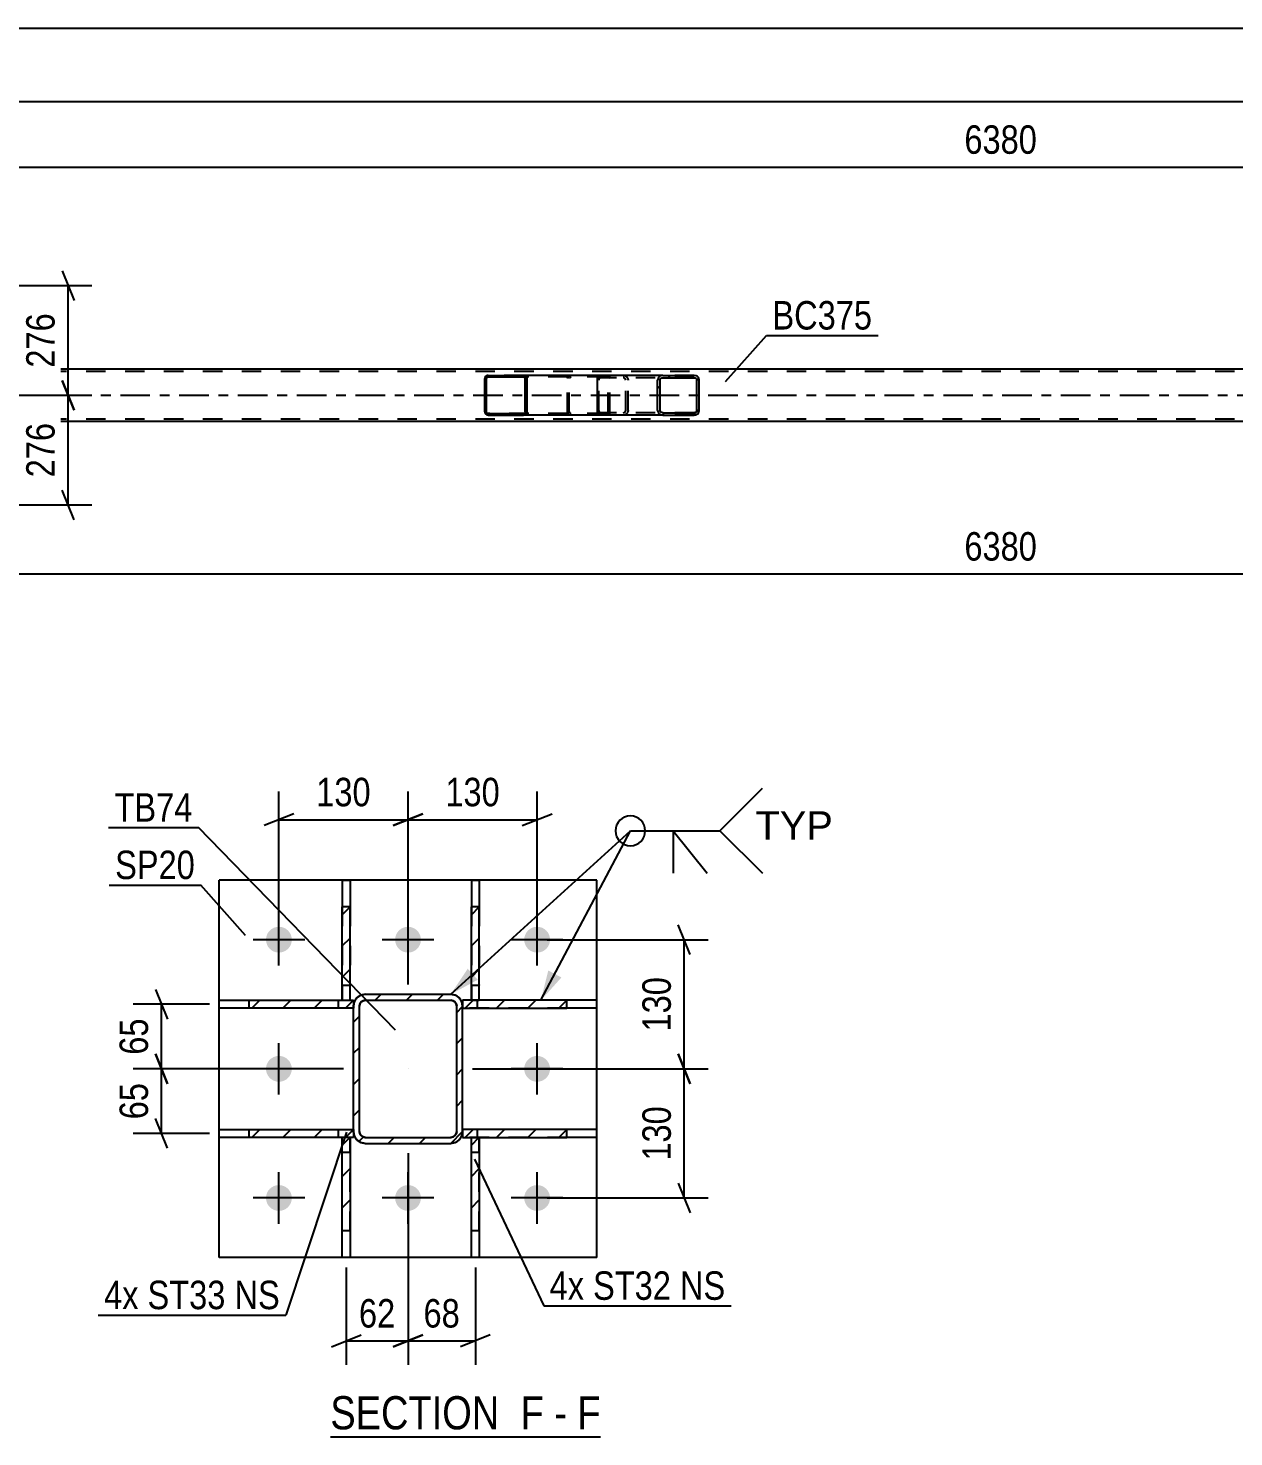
# Model space of a CAD drawing. Header units: millimetres. Extents: x 0 to 841, y 0 to 594.
# Drawn here: x 275 to 396.4, y 127.2 to 269 of the extents above; entities that cross this region are included whole.
import ezdxf

# ---------------------------------------------------------------- set-up
doc = ezdxf.new("R2010")
doc.units = ezdxf.units.MM
doc.linetypes.add('DXK_LINE_DOT2', pattern=[3.9198, 1.9599, -1.9599])
doc.linetypes.add('DXK_LINE_DOT3', pattern=[5.9187, 2.979, -0.9799, 0.9799, -0.9799])
doc.styles.add('Arial', font='ARIAL.TTF', dxfattribs={"height": 0.2})
doc.styles.add('Arial Narrow', font='ARIALN.TTF', dxfattribs={"height": 0.2})

# ---------------------------------------------------------------- blocks, each defined once
blk = doc.blocks.new('Unknown-318888194-17 - 6443')
at = {"color": 6, "linetype": 'Continuous'}
blk.add_line((305.43, 127.21), (332.64, 127.21), dxfattribs=at)
at = {"color": 0, "linetype": 'Continuous'}
for points in [[(323.53, 127.96), (323.53, 131.46), (305.43, 131.46), (305.43, 127.96)], [(326.93, 127.96), (326.93, 131.46), (324.58, 131.46), (324.58, 127.96)], [(329.25, 127.96), (329.25, 131.46), (327.98, 131.46), (327.98, 127.96)], [(332.64, 127.96), (332.64, 131.46), (330.3, 131.46), (330.3, 127.96)]]:
    blk.add_wipeout(points, dxfattribs=at)
at = {"color": 7, "linetype": 'Continuous', "style": 'Arial Narrow'}
for s, p in [('SECTION ', (305.43, 127.96)), ('F', (324.58, 127.96)), ('F', (330.3, 127.96)), ('-', (327.98, 127.96))]:
    blk.add_text(s, height=3.34, dxfattribs=at).set_placement(p)
blk = doc.blocks.new('Part-318888194-3174 - 3094')
at = {"color": 7, "linetype": 'DXK_LINE_DOT2'}
for p, q in [((768.85, 234.45), (106.73, 234.45)), ((768.85, 229.65), (106.73, 229.65))]:
    blk.add_line(p, q, dxfattribs=at)
at = {"color": 2, "linetype": 'Continuous'}
for p, q in [((499.73, 234.69), (250.52, 234.69)), ((499.73, 229.41), (250.52, 229.41))]:
    blk.add_line(p, q, dxfattribs=at)
at = {"color": 7, "linetype": 'DXK_LINE_DOT3'}
blk.add_line((106.73, 232.05), (768.85, 232.05), dxfattribs=at)
blk = doc.blocks.new('Part-318888194-3285 - 3094')
at = {"linetype": 'Continuous'}
h = blk.add_hatch(dxfattribs=at)
h.set_pattern_fill('', scale=0.7, style=0, pattern_type=0)
h.set_pattern_definition([(45, (325.2039, 233.8525), (-1.57154, 1.57154), [])])
h.paths.add_polyline_path([(325.23, 233.73), (325.2, 233.85), (325.13, 233.96), (325.02, 234.03), (324.89, 234.05), (321.31, 234.05), (321.18, 234.03), (321.07, 233.96), (321, 233.85), (320.97, 233.73), (320.97, 230.37), (321, 230.25), (321.07, 230.14), (321.18, 230.07), (321.31, 230.05), (324.89, 230.05), (325.02, 230.07), (325.13, 230.14), (325.2, 230.25), (325.23, 230.37)])
h.paths.add_polyline_path([(325.05, 230.31), (325.01, 230.26), (324.95, 230.22), (324.89, 230.21), (321.31, 230.21), (321.25, 230.22), (321.19, 230.26), (321.16, 230.31), (321.14, 230.37), (321.14, 233.73), (321.16, 233.79), (321.19, 233.84), (321.25, 233.88), (321.31, 233.89), (324.89, 233.89), (324.95, 233.88), (325.01, 233.84), (325.05, 233.79), (325.06, 233.73), (325.06, 230.37)])
at = {"color": 2, "linetype": 'Continuous'}
for p, q in [((321.31, 234.05), (321.18, 234.03)), ((321.31, 234.05), (324.89, 234.05)), ((332.59, 234.05), (324.89, 234.05)), ((325.02, 234.03), (324.89, 234.05)), ((321, 233.85), (320.97, 233.73)), ((320.97, 230.37), (320.97, 233.73)), ((321.14, 233.73), (321.16, 233.79)), ((321.14, 230.37), (321.14, 233.73)), ((321.16, 233.79), (321.19, 233.84)), ((321.19, 233.84), (321.25, 233.88)), ((321.25, 233.88), (321.31, 233.89)), ((321.31, 233.89), (324.89, 233.89)), ((324.89, 233.89), (324.95, 233.88)), ((324.95, 233.88), (325.01, 233.84)), ((325.01, 233.84), (325.05, 233.79)), ((325.05, 233.79), (325.06, 233.73)), ((325.06, 230.37), (325.06, 233.73)), ((325.23, 233.73), (325.2, 233.85)), ((325.23, 230.37), (325.23, 233.73)), ((320.97, 230.37), (321, 230.25)), ((321.16, 230.31), (321.14, 230.37)), ((321.19, 230.26), (321.16, 230.31)), ((321.18, 230.07), (321.31, 230.05)), ((321.25, 230.22), (321.19, 230.26)), ((321.31, 230.21), (321.25, 230.22)), ((321.31, 230.21), (324.89, 230.21)), ((321.31, 230.05), (324.89, 230.05)), ((324.95, 230.22), (324.89, 230.21)), ((324.89, 230.05), (325.02, 230.07)), ((332.59, 230.05), (324.89, 230.05)), ((325.01, 230.26), (324.95, 230.22)), ((325.05, 230.31), (325.01, 230.26)), ((325.06, 230.37), (325.05, 230.31)), ((325.2, 230.25), (325.23, 230.37))]:
    blk.add_line(p, q, dxfattribs=at)
at = {"color": 7, "linetype": 'DXK_LINE_DOT2'}
for p, q in [((324.89, 234.05), (321.31, 234.05)), ((329.53, 234.03), (329.66, 234.05)), ((333.24, 234.05), (332.59, 234.05)), ((333.24, 234.05), (333.37, 234.03)), ((333.24, 233.89), (321.31, 233.89)), ((329.32, 233.73), (329.35, 233.85)), ((329.32, 230.37), (329.32, 233.73)), ((329.51, 233.79), (329.49, 233.73)), ((329.49, 230.37), (329.49, 233.73)), ((329.54, 233.84), (329.51, 233.79)), ((329.6, 233.88), (329.54, 233.84)), ((329.66, 233.89), (329.6, 233.88)), ((333.3, 233.88), (333.24, 233.89)), ((333.36, 233.84), (333.3, 233.88)), ((333.4, 233.79), (333.36, 233.84)), ((333.41, 233.73), (333.4, 233.79)), ((333.41, 230.37), (333.41, 233.73)), ((333.55, 233.85), (333.58, 233.73)), ((333.58, 230.37), (333.58, 233.73)), ((333.24, 230.21), (321.31, 230.21)), ((324.89, 230.05), (321.31, 230.05)), ((329.35, 230.25), (329.32, 230.37)), ((329.49, 230.37), (329.51, 230.31)), ((329.51, 230.31), (329.54, 230.26)), ((329.66, 230.05), (329.53, 230.07)), ((329.54, 230.26), (329.56, 230.25)), ((329.56, 230.25), (329.6, 230.22)), ((329.6, 230.22), (329.66, 230.21)), ((333.24, 230.05), (332.59, 230.05)), ((333.24, 230.21), (333.3, 230.22)), ((333.37, 230.07), (333.24, 230.05)), ((333.3, 230.22), (333.36, 230.26)), ((333.36, 230.26), (333.4, 230.31)), ((333.4, 230.31), (333.41, 230.37)), ((333.58, 230.37), (333.55, 230.25))]:
    blk.add_line(p, q, dxfattribs=at)
at = {"color": 2, "linetype": 'Continuous'}
for centre, start, end in [((321.3, 233.72), 110.7583, 155.68), ((324.9, 233.72), 24.32, 69.2417), ((321.3, 230.38), 204.32, 249.2417), ((324.9, 230.38), 290.7583, 335.68)]:
    blk.add_arc(centre, 0.331, start, end, dxfattribs=at)
at = {"color": 7, "linetype": 'DXK_LINE_DOT2'}
for centre, start, end in [((329.65, 233.72), 110.7583, 155.68), ((333.25, 233.72), 24.32, 69.2417), ((329.65, 230.38), 204.32, 249.2417), ((333.25, 230.38), 290.7583, 335.68)]:
    blk.add_arc(centre, 0.331, start, end, dxfattribs=at)
blk = doc.blocks.new('Part-318888194-3310 - 3094')
at = {"linetype": 'Continuous'}
h = blk.add_hatch(dxfattribs=at)
h.set_pattern_fill('', scale=0.7, style=0, pattern_type=0)
h.set_pattern_definition([(45, (342.5357, 233.7537), (-1.57154, 1.57154), [])])
h.paths.add_polyline_path([(342.57, 233.57), (342.54, 233.75), (342.43, 233.91), (342.26, 234.01), (342.07, 234.05), (338.89, 234.05), (338.69, 234.01), (338.53, 233.91), (338.42, 233.75), (338.38, 233.57), (338.38, 230.53), (338.42, 230.35), (338.53, 230.19), (338.69, 230.09), (338.89, 230.05), (342.07, 230.05), (342.26, 230.09), (342.43, 230.19), (342.54, 230.35), (342.57, 230.53)])
h.paths.add_polyline_path([(342.3, 230.44), (342.25, 230.36), (342.17, 230.31), (342.07, 230.29), (338.89, 230.29), (338.79, 230.31), (338.71, 230.36), (338.65, 230.44), (338.64, 230.53), (338.64, 233.57), (338.65, 233.66), (338.71, 233.74), (338.79, 233.79), (338.89, 233.81), (342.07, 233.81), (342.17, 233.79), (342.25, 233.74), (342.3, 233.66), (342.32, 233.57), (342.32, 230.53)])
at = {"color": 2, "linetype": 'Continuous'}
for p, q in [((332.4, 233.91), (332.48, 234.01)), ((332.48, 234.01), (332.59, 234.05)), ((338.89, 234.05), (332.59, 234.05)), ((338.89, 234.05), (338.69, 234.01)), ((338.89, 234.05), (342.07, 234.05)), ((342.26, 234.01), (342.07, 234.05)), ((332.32, 233.57), (332.34, 233.75)), ((332.32, 230.53), (332.32, 233.57)), ((332.34, 233.75), (332.4, 233.91)), ((338.42, 233.75), (338.38, 233.57)), ((338.38, 230.53), (338.38, 233.57)), ((338.64, 233.57), (338.65, 233.66)), ((338.64, 230.53), (338.64, 233.57)), ((338.65, 233.66), (338.71, 233.74)), ((338.71, 233.74), (338.79, 233.79)), ((338.79, 233.79), (338.89, 233.81)), ((338.89, 233.81), (342.07, 233.81)), ((342.07, 233.81), (342.17, 233.79)), ((342.17, 233.79), (342.25, 233.74)), ((342.25, 233.74), (342.3, 233.66)), ((342.3, 233.66), (342.32, 233.57)), ((342.32, 230.53), (342.32, 233.57)), ((342.57, 233.57), (342.54, 233.75)), ((342.57, 230.53), (342.57, 233.57)), ((332.34, 230.35), (332.32, 230.53)), ((332.4, 230.19), (332.34, 230.35)), ((332.48, 230.09), (332.4, 230.19)), ((332.59, 230.05), (332.48, 230.09)), ((338.89, 230.05), (332.59, 230.05)), ((338.38, 230.53), (338.42, 230.35)), ((338.65, 230.44), (338.64, 230.53)), ((338.71, 230.36), (338.65, 230.44)), ((338.69, 230.09), (338.89, 230.05)), ((338.79, 230.31), (338.71, 230.36)), ((338.89, 230.29), (338.79, 230.31)), ((338.89, 230.29), (342.07, 230.29)), ((338.89, 230.05), (342.07, 230.05)), ((342.17, 230.31), (342.07, 230.29)), ((342.07, 230.05), (342.26, 230.09)), ((342.25, 230.36), (342.17, 230.31)), ((342.3, 230.44), (342.25, 230.36)), ((342.32, 230.53), (342.3, 230.44)), ((342.54, 230.35), (342.57, 230.53))]:
    blk.add_line(p, q, dxfattribs=at)
at = {"color": 7, "linetype": 'DXK_LINE_DOT2'}
for p, q in [((333.58, 233.81), (333.58, 234.05)), ((334.92, 234.05), (335.11, 234.01)), ((342.07, 234.05), (338.89, 234.05)), ((332.46, 233.66), (332.45, 233.57)), ((332.45, 230.53), (332.45, 233.57)), ((332.49, 233.74), (332.46, 233.66)), ((332.53, 233.79), (332.49, 233.74)), ((332.59, 233.81), (332.53, 233.79)), ((342.07, 233.81), (332.59, 233.81)), ((335.02, 233.79), (334.92, 233.81)), ((335.1, 233.74), (335.02, 233.79)), ((335.15, 233.66), (335.1, 233.74)), ((335.17, 233.57), (335.15, 233.66)), ((335.17, 230.53), (335.17, 233.57)), ((335.39, 233.75), (335.42, 233.57)), ((335.42, 230.53), (335.42, 233.57)), ((332.45, 230.53), (332.46, 230.44)), ((332.46, 230.44), (332.49, 230.36)), ((332.49, 230.36), (332.53, 230.31)), ((332.53, 230.31), (332.59, 230.29)), ((342.07, 230.29), (332.59, 230.29)), ((333.58, 230.05), (333.58, 230.29)), ((334.92, 230.29), (335.02, 230.31)), ((335.11, 230.09), (334.92, 230.05)), ((335.02, 230.31), (335.1, 230.36)), ((335.1, 230.36), (335.15, 230.44)), ((335.15, 230.44), (335.17, 230.53)), ((335.42, 230.53), (335.39, 230.35)), ((342.07, 230.05), (338.89, 230.05))]:
    blk.add_line(p, q, dxfattribs=at)
for centre, start, end in [((334.94, 233.55), 23.8494, 68.8059), ((334.94, 230.55), 291.1941, 336.1506)]:
    blk.add_arc(centre, 0.492, start, end, dxfattribs=at)
at = {"color": 2, "linetype": 'Continuous'}
for centre, start, end in [((338.87, 233.55), 111.1941, 156.1506), ((342.09, 233.55), 23.8494, 68.8059), ((338.87, 230.55), 203.8494, 248.8059), ((342.09, 230.55), 291.1941, 336.1506)]:
    blk.add_arc(centre, 0.492, start, end, dxfattribs=at)
blk = doc.blocks.new('Part-318888194-6490 - 6443')
at = {"color": 2, "linetype": 'Continuous'}
for p, q in [((294.25, 145.25), (294.25, 183.25)), ((332.25, 183.25), (294.25, 183.25)), ((332.25, 145.25), (332.25, 183.25)), ((332.25, 145.25), (294.25, 145.25))]:
    blk.add_line(p, q, dxfattribs=at)
blk = doc.blocks.new('Bolt-318888194-6503 - 6443')
at = {"linetype": 'Continuous'}
for points in [[(298.95, 177.25, -1), (301.55, 177.25, -1)], [(311.95, 177.25, -1), (314.55, 177.25, -1)], [(324.95, 177.25, -1), (327.55, 177.25, -1)], [(298.95, 164.25, -1), (301.55, 164.25, -1)], [(324.95, 164.25, -1), (327.55, 164.25, -1)], [(298.95, 151.25, -1), (301.55, 151.25, -1)], [(311.95, 151.25, -1), (314.55, 151.25, -1)], [(324.95, 151.25, -1), (327.55, 151.25, -1)]]:
    blk.add_hatch(color=1, dxfattribs=at).paths.add_polyline_path(points)
at = {"color": 1, "linetype": 'Continuous'}
for p, q in [((300.25, 174.65), (300.25, 179.85)), ((313.25, 174.65), (313.25, 179.85)), ((326.25, 174.65), (326.25, 179.85)), ((302.85, 177.25), (297.65, 177.25)), ((315.85, 177.25), (310.65, 177.25)), ((328.85, 177.25), (323.65, 177.25)), ((300.25, 161.65), (300.25, 166.85)), ((326.25, 161.65), (326.25, 166.85)), ((302.85, 164.25), (297.65, 164.25)), ((328.85, 164.25), (323.65, 164.25)), ((300.25, 148.65), (300.25, 153.85)), ((313.25, 148.65), (313.25, 153.85)), ((326.25, 148.65), (326.25, 153.85)), ((302.85, 151.25), (297.65, 151.25)), ((315.85, 151.25), (310.65, 151.25)), ((328.85, 151.25), (323.65, 151.25))]:
    blk.add_line(p, q, dxfattribs=at)
blk = doc.blocks.new('Part-318888194-6479 - 6443')
at = {"linetype": 'Continuous'}
h = blk.add_hatch(dxfattribs=at)
h.set_pattern_fill('', scale=0.7, style=0, pattern_type=0)
h.set_pattern_definition([(45, (329.2467, 171.1505), (-1.57154, 1.57154), [])])
h.paths.add_polyline_path([(329.25, 170.35), (329.25, 171.15), (318.75, 171.15), (318.75, 170.35)])
at = {"color": 7, "linetype": 'DXK_LINE_DOT2'}
for p, q in [((329.25, 171.15), (318.75, 171.15)), ((318.75, 171.15), (318.75, 170.35)), ((329.25, 170.35), (318.75, 170.35)), ((320.25, 170.35), (320.25, 171.15))]:
    blk.add_line(p, q, dxfattribs=at)
at = {"color": 2, "linetype": 'Continuous'}
for p, q in [((329.25, 171.15), (318.75, 171.15)), ((318.75, 171.15), (318.75, 170.35)), ((318.75, 170.35), (329.25, 170.35)), ((332.25, 171.15), (329.25, 171.15)), ((329.25, 170.35), (329.25, 171.15)), ((332.25, 170.35), (329.25, 170.35)), ((332.25, 170.35), (332.25, 171.15))]:
    blk.add_line(p, q, dxfattribs=at)
blk = doc.blocks.new('Part-318888194-6484 - 6443')
at = {"linetype": 'Continuous'}
h = blk.add_hatch(dxfattribs=at)
h.set_pattern_fill('', scale=0.7, style=0, pattern_type=0)
h.set_pattern_definition([(45, (329.2467, 158.1505), (-1.57154, 1.57154), [])])
h.paths.add_polyline_path([(329.25, 157.35), (329.25, 158.15), (318.75, 158.15), (318.75, 157.35)])
at = {"color": 7, "linetype": 'DXK_LINE_DOT2'}
for p, q in [((329.25, 158.15), (318.75, 158.15)), ((318.75, 158.15), (318.75, 157.35)), ((320.25, 157.35), (320.25, 158.15)), ((329.25, 157.35), (318.75, 157.35))]:
    blk.add_line(p, q, dxfattribs=at)
at = {"color": 2, "linetype": 'Continuous'}
for p, q in [((329.25, 158.15), (318.75, 158.15)), ((318.75, 158.15), (318.75, 157.35)), ((332.25, 158.15), (329.25, 158.15)), ((329.25, 157.35), (329.25, 158.15)), ((332.25, 157.35), (332.25, 158.15)), ((318.75, 157.35), (329.25, 157.35)), ((332.25, 157.35), (329.25, 157.35))]:
    blk.add_line(p, q, dxfattribs=at)
blk = doc.blocks.new('Part-318888194-6606 - 6443')
at = {"linetype": 'Continuous'}
h = blk.add_hatch(dxfattribs=at)
h.set_pattern_fill('', scale=0.7, style=0, pattern_type=0)
h.set_pattern_definition([(45, (307.433, 180.5626), (-1.57154, 1.57154), [])])
h.paths.add_polyline_path([(307.43, 171.16), (307.43, 180.56), (306.63, 180.56), (306.63, 171.16)])
at = {"color": 2, "linetype": 'Continuous'}
for p, q in [((306.63, 183.25), (306.63, 180.56)), ((306.63, 183.25), (307.43, 183.25)), ((307.43, 183.25), (307.43, 180.56)), ((306.63, 171.16), (306.63, 180.56)), ((307.43, 180.56), (306.63, 180.56)), ((307.43, 171.16), (307.43, 180.56)), ((306.63, 171.16), (307.43, 171.16))]:
    blk.add_line(p, q, dxfattribs=at)
at = {"color": 7, "linetype": 'DXK_LINE_DOT2'}
for p, q in [((306.63, 180.56), (306.63, 171.16)), ((307.43, 180.56), (307.43, 172.66)), ((306.63, 172.66), (307.43, 172.66)), ((307.43, 171.16), (307.43, 172.66)), ((306.63, 171.16), (307.43, 171.16))]:
    blk.add_line(p, q, dxfattribs=at)
blk = doc.blocks.new('Part-318888194-6542 - 6443')
at = {"linetype": 'Continuous'}
h = blk.add_hatch(dxfattribs=at)
h.set_pattern_fill('', scale=0.7, style=0, pattern_type=0)
h.set_pattern_definition([(45, (307.7483, 158.1502), (-1.57154, 1.57154), [])])
h.paths.add_polyline_path([(307.75, 157.35), (307.75, 158.15), (297.25, 158.15), (297.25, 157.35)])
at = {"color": 2, "linetype": 'Continuous'}
for p, q in [((294.25, 157.35), (294.25, 158.15)), ((294.25, 158.15), (297.25, 158.15)), ((297.25, 158.15), (307.75, 158.15)), ((297.25, 157.35), (297.25, 158.15)), ((307.75, 158.15), (307.75, 157.35)), ((297.25, 157.35), (294.25, 157.35)), ((307.75, 157.35), (297.25, 157.35))]:
    blk.add_line(p, q, dxfattribs=at)
at = {"color": 7, "linetype": 'DXK_LINE_DOT2'}
for p, q in [((297.25, 158.15), (307.75, 158.15)), ((306.25, 157.35), (306.25, 158.15)), ((307.75, 158.15), (307.75, 157.35)), ((307.75, 157.35), (297.25, 157.35))]:
    blk.add_line(p, q, dxfattribs=at)
blk = doc.blocks.new('Part-318888194-6536 - 6443')
at = {"linetype": 'Continuous'}
h = blk.add_hatch(dxfattribs=at)
h.set_pattern_fill('', scale=0.7, style=0, pattern_type=0)
h.set_pattern_definition([(45, (318.7484, 157.9528), (-1.57154, 1.57154), [])])
h.paths.add_polyline_path([(318.66, 157.49), (318.75, 157.95), (318.75, 170.55), (318.66, 171.01), (318.4, 171.4), (318.01, 171.66), (317.55, 171.75), (308.95, 171.75), (308.49, 171.66), (308.1, 171.4), (307.84, 171.01), (307.75, 170.55), (307.75, 157.95), (307.84, 157.49), (308.1, 157.1), (308.49, 156.84), (308.95, 156.75), (317.55, 156.75), (318.01, 156.84), (318.4, 157.1)])
h.paths.add_polyline_path([(317.78, 157.4), (317.55, 157.35), (308.95, 157.35), (308.72, 157.4), (308.52, 157.53), (308.39, 157.72), (308.35, 157.95), (308.35, 170.55), (308.39, 170.78), (308.52, 170.98), (308.72, 171.11), (308.95, 171.15), (317.55, 171.15), (317.78, 171.11), (317.97, 170.98), (318.1, 170.78), (318.15, 170.55), (318.15, 157.95), (318.1, 157.72), (317.97, 157.53)])
at = {"color": 7, "linetype": 'DXK_LINE_DOT2'}
for p, q in [((308.49, 171.66), (308.95, 171.75)), ((308.95, 171.75), (317.55, 171.75)), ((317.55, 171.75), (318.01, 171.66)), ((307.75, 170.55), (307.84, 171.01)), ((307.75, 157.95), (307.75, 170.55)), ((308.39, 170.78), (308.35, 170.55)), ((308.35, 157.95), (308.35, 170.55)), ((308.52, 170.98), (308.39, 170.78)), ((308.72, 171.11), (308.52, 170.98)), ((308.95, 171.15), (308.72, 171.11)), ((308.95, 171.15), (317.55, 171.15)), ((317.78, 171.11), (317.55, 171.15)), ((317.97, 170.98), (317.78, 171.11)), ((318.1, 170.78), (317.97, 170.98)), ((318.15, 170.55), (318.1, 170.78)), ((318.15, 157.95), (318.15, 170.55)), ((318.66, 171.01), (318.75, 170.55)), ((318.75, 157.95), (318.75, 170.55)), ((307.84, 157.49), (307.75, 157.95)), ((308.35, 157.95), (308.39, 157.72)), ((308.39, 157.72), (308.52, 157.53)), ((308.52, 157.53), (308.72, 157.4)), ((308.72, 157.4), (308.95, 157.35)), ((317.55, 157.35), (317.78, 157.4)), ((317.78, 157.4), (317.97, 157.53)), ((317.97, 157.53), (318.1, 157.72)), ((318.1, 157.72), (318.15, 157.95)), ((318.75, 157.95), (318.66, 157.49)), ((308.95, 156.75), (308.49, 156.84)), ((308.95, 157.35), (317.55, 157.35)), ((308.95, 156.75), (317.55, 156.75)), ((318.01, 156.84), (317.55, 156.75))]:
    blk.add_line(p, q, dxfattribs=at)
at = {"color": 2, "linetype": 'Continuous'}
for p, q in [((308.95, 171.75), (308.49, 171.66)), ((308.95, 171.75), (317.55, 171.75)), ((318.01, 171.66), (317.55, 171.75)), ((307.84, 171.01), (307.75, 170.55)), ((307.75, 157.95), (307.75, 170.55)), ((308.35, 170.55), (308.39, 170.78)), ((308.35, 157.95), (308.35, 170.55)), ((308.39, 170.78), (308.52, 170.98)), ((308.52, 170.98), (308.72, 171.11)), ((308.72, 171.11), (308.95, 171.15)), ((308.95, 171.15), (317.55, 171.15)), ((317.55, 171.15), (317.78, 171.11)), ((317.78, 171.11), (317.97, 170.98)), ((317.97, 170.98), (318.1, 170.78)), ((318.1, 170.78), (318.15, 170.55)), ((318.15, 157.95), (318.15, 170.55)), ((318.75, 170.55), (318.66, 171.01)), ((318.75, 157.95), (318.75, 170.55)), ((307.75, 157.95), (307.84, 157.49)), ((308.39, 157.72), (308.35, 157.95)), ((308.52, 157.53), (308.39, 157.72)), ((308.72, 157.4), (308.52, 157.53)), ((308.95, 157.35), (308.72, 157.4)), ((317.78, 157.4), (317.55, 157.35)), ((317.97, 157.53), (317.78, 157.4)), ((318.1, 157.72), (317.97, 157.53)), ((318.15, 157.95), (318.1, 157.72)), ((318.66, 157.49), (318.75, 157.95)), ((308.49, 156.84), (308.95, 156.75)), ((308.95, 157.35), (317.55, 157.35)), ((308.95, 156.75), (317.55, 156.75)), ((317.55, 156.75), (318.01, 156.84))]:
    blk.add_line(p, q, dxfattribs=at)
at = {"color": 7, "linetype": 'DXK_LINE_DOT3'}
blk.add_line((313.25, 164.25), (313.25, 164.25), dxfattribs=at)
at = {"color": 7, "linetype": 'DXK_LINE_DOT2'}
for centre, start, end in [((308.95, 170.55), 112.5, 157.5), ((317.55, 170.55), 22.5, 67.5), ((308.95, 157.95), 202.5, 247.5), ((317.55, 157.95), 292.5, 337.5)]:
    blk.add_arc(centre, 1.2, start, end, dxfattribs=at)
at = {"color": 2, "linetype": 'Continuous'}
for centre, start, end in [((308.95, 170.55), 112.5, 157.5), ((317.55, 170.55), 22.5, 67.5), ((308.95, 157.95), 202.5, 247.5), ((317.55, 157.95), 292.5, 337.5)]:
    blk.add_arc(centre, 1.2, start, end, dxfattribs=at)
blk = doc.blocks.new('Part-318888194-6601 - 6443')
at = {"linetype": 'Continuous'}
h = blk.add_hatch(dxfattribs=at)
h.set_pattern_fill('', scale=0.7, style=0, pattern_type=0)
h.set_pattern_definition([(45, (320.4324, 180.5626), (-1.57154, 1.57154), [])])
h.paths.add_polyline_path([(320.43, 171.16), (320.43, 180.56), (319.63, 180.56), (319.63, 171.16)])
at = {"color": 2, "linetype": 'Continuous'}
for p, q in [((319.63, 183.25), (319.63, 180.56)), ((319.63, 183.25), (320.43, 183.25)), ((320.43, 183.25), (320.43, 180.56)), ((319.63, 171.16), (319.63, 180.56)), ((320.43, 180.56), (319.63, 180.56)), ((320.43, 171.16), (320.43, 180.56)), ((319.63, 171.16), (320.43, 171.16))]:
    blk.add_line(p, q, dxfattribs=at)
at = {"color": 7, "linetype": 'DXK_LINE_DOT2'}
for p, q in [((319.63, 180.56), (319.63, 171.16)), ((320.43, 180.56), (320.43, 172.66)), ((319.63, 172.66), (320.43, 172.66)), ((320.43, 171.16), (320.43, 172.66)), ((319.63, 171.16), (320.43, 171.16))]:
    blk.add_line(p, q, dxfattribs=at)
blk = doc.blocks.new('Part-318888194-6611 - 6443')
at = {"linetype": 'Continuous'}
h = blk.add_hatch(dxfattribs=at)
h.set_pattern_fill('', scale=0.7, style=0, pattern_type=0)
h.set_pattern_definition([(45, (320.433, 157.3604), (-1.57154, 1.57154), [])])
h.paths.add_polyline_path([(320.43, 147.94), (320.43, 157.36), (319.63, 157.36), (319.63, 147.94)])
at = {"color": 7, "linetype": 'DXK_LINE_DOT2'}
for p, q in [((319.63, 155.86), (319.63, 157.36)), ((319.63, 157.36), (320.43, 157.36)), ((320.43, 147.94), (320.43, 157.36)), ((319.63, 155.86), (320.43, 155.86)), ((319.63, 147.94), (319.63, 155.86))]:
    blk.add_line(p, q, dxfattribs=at)
at = {"color": 2, "linetype": 'Continuous'}
for p, q in [((319.63, 147.94), (319.63, 157.36)), ((319.63, 157.36), (320.43, 157.36)), ((320.43, 157.36), (320.43, 147.94)), ((319.63, 145.25), (319.63, 147.94)), ((320.43, 147.94), (319.63, 147.94)), ((320.43, 147.94), (320.43, 145.25)), ((320.43, 145.25), (319.63, 145.25))]:
    blk.add_line(p, q, dxfattribs=at)
blk = doc.blocks.new('Part-318888194-6616 - 6443')
at = {"linetype": 'Continuous'}
h = blk.add_hatch(dxfattribs=at)
h.set_pattern_fill('', scale=0.7, style=0, pattern_type=0)
h.set_pattern_definition([(45, (307.4335, 157.3604), (-1.57154, 1.57154), [])])
h.paths.add_polyline_path([(307.43, 147.94), (307.43, 157.36), (306.63, 157.36), (306.63, 147.94)])
at = {"color": 7, "linetype": 'DXK_LINE_DOT2'}
for p, q in [((306.63, 155.86), (306.63, 157.36)), ((306.63, 157.36), (307.43, 157.36)), ((307.43, 147.94), (307.43, 157.36)), ((306.63, 155.86), (307.43, 155.86)), ((306.63, 147.94), (306.63, 155.86))]:
    blk.add_line(p, q, dxfattribs=at)
at = {"color": 2, "linetype": 'Continuous'}
for p, q in [((306.63, 147.94), (306.63, 157.36)), ((306.63, 157.36), (307.43, 157.36)), ((307.43, 157.36), (307.43, 147.94)), ((306.63, 145.25), (306.63, 147.94)), ((307.43, 147.94), (306.63, 147.94)), ((307.43, 147.94), (307.43, 145.25)), ((307.43, 145.25), (306.63, 145.25))]:
    blk.add_line(p, q, dxfattribs=at)
blk = doc.blocks.new('Part-318888194-6621 - 6443')
at = {"linetype": 'Continuous'}
h = blk.add_hatch(dxfattribs=at)
h.set_pattern_fill('', scale=0.7, style=0, pattern_type=0)
h.set_pattern_definition([(45, (307.7483, 171.1502), (-1.57154, 1.57154), [])])
h.paths.add_polyline_path([(307.75, 170.35), (307.75, 171.15), (297.25, 171.15), (297.25, 170.35)])
at = {"color": 2, "linetype": 'Continuous'}
for p, q in [((294.25, 170.35), (294.25, 171.15)), ((294.25, 171.15), (297.25, 171.15)), ((297.25, 170.35), (294.25, 170.35)), ((297.25, 171.15), (307.75, 171.15)), ((297.25, 170.35), (297.25, 171.15)), ((307.75, 170.35), (297.25, 170.35)), ((307.75, 171.15), (307.75, 170.35))]:
    blk.add_line(p, q, dxfattribs=at)
at = {"color": 7, "linetype": 'DXK_LINE_DOT2'}
for p, q in [((297.25, 171.15), (307.75, 171.15)), ((307.75, 170.35), (297.25, 170.35)), ((306.25, 170.35), (306.25, 171.15)), ((307.75, 171.15), (307.75, 170.35))]:
    blk.add_line(p, q, dxfattribs=at)
blk = doc.blocks.new('StraightDimension-318888194-3410 - 3094')
at = {"color": 7, "linetype": 'Continuous'}
blk.add_line((96.51, 261.63), (779.07, 261.63), dxfattribs=at)
blk = doc.blocks.new('StraightDimension-318888194-3431 - 3094')
at = {"color": 7, "linetype": 'Continuous'}
blk.add_line((95.87, 269), (779.71, 269), dxfattribs=at)
blk = doc.blocks.new('StraightDimension-318888194-3451 - 3094')
at = {"color": 7, "linetype": 'Continuous'}
blk.add_line((245.32, 255.01), (500.53, 255.01), dxfattribs=at)
at = {"color": 0}
blk.add_wipeout([(377.18, 255.76), (377.18, 259.96), (368.67, 259.96), (368.67, 255.76)], dxfattribs=at)
at = {"color": 3, "style": 'Arial Narrow'}
blk.add_text('6380', height=2.863, dxfattribs=at).set_placement((369.27, 256.36))
blk = doc.blocks.new('StraightDimension-318888194-3493 - 3094')
at = {"color": 7, "linetype": 'Continuous'}
for p, q in [((278.42, 233.55), (279.62, 230.55)), ((246.56, 232.05), (281.42, 232.05)), ((279.02, 221.01), (279.02, 232.05)), ((279.62, 219.51), (278.42, 222.51)), ((256.12, 221.01), (281.42, 221.01))]:
    blk.add_line(p, q, dxfattribs=at)
at = {"color": 0}
blk.add_wipeout([(278.27, 229.87), (274.07, 229.87), (274.07, 223.19), (278.27, 223.19)], dxfattribs=at)
at = {"color": 3, "style": 'Arial Narrow'}
blk.add_text('276', height=2.863, rotation=90.0002, dxfattribs=at).set_placement((277.67, 223.79))
blk = doc.blocks.new('StraightDimension-318888194-3521 - 3094')
at = {"color": 7, "linetype": 'Continuous'}
for p, q in [((278.42, 244.59), (279.62, 241.59)), ((256.12, 243.09), (281.42, 243.09)), ((279.02, 232.05), (279.02, 243.09)), ((279.62, 230.55), (278.42, 233.55)), ((246.56, 232.05), (281.42, 232.05))]:
    blk.add_line(p, q, dxfattribs=at)
at = {"color": 0}
blk.add_wipeout([(278.27, 240.91), (274.07, 240.91), (274.07, 234.23), (278.27, 234.23)], dxfattribs=at)
at = {"color": 3, "style": 'Arial Narrow'}
blk.add_text('276', height=2.863, rotation=90.0002, dxfattribs=at).set_placement((277.67, 234.83))
blk = doc.blocks.new('StraightDimension-318888194-3555 - 3094')
at = {"color": 7, "linetype": 'Continuous'}
blk.add_line((245.32, 214.06), (500.53, 214.06), dxfattribs=at)
at = {"color": 0}
blk.add_wipeout([(377.18, 214.81), (377.18, 219.01), (368.67, 219.01), (368.67, 214.81)], dxfattribs=at)
at = {"color": 3, "style": 'Arial Narrow'}
blk.add_text('6380', height=2.863, dxfattribs=at).set_placement((369.27, 215.41))
blk = doc.blocks.new('StraightDimension-318888194-6687 - 6443')
at = {"color": 7, "linetype": 'Continuous'}
for p, q in [((287.82, 172.25), (289.02, 169.25)), ((293.25, 170.75), (285.57, 170.75)), ((288.42, 164.25), (288.42, 170.75)), ((289.02, 162.75), (287.82, 165.75)), ((306.75, 164.25), (285.57, 164.25))]:
    blk.add_line(p, q, dxfattribs=at)
at = {"color": 0}
blk.add_wipeout([(287.67, 169.93), (283.47, 169.93), (283.47, 165.07), (287.67, 165.07)], dxfattribs=at)
at = {"color": 3, "style": 'Arial Narrow'}
blk.add_text('65', height=2.863, rotation=90.0002, dxfattribs=at).set_placement((287.07, 165.67))
blk = doc.blocks.new('StraightDimension-318888194-6666 - 6443')
at = {"color": 7, "linetype": 'Continuous'}
for p, q in [((341.66, 162.75), (340.46, 165.75)), ((319.75, 164.25), (343.46, 164.25)), ((341.06, 151.25), (341.06, 164.25)), ((340.46, 152.75), (341.66, 149.75)), ((327.25, 151.25), (343.46, 151.25))]:
    blk.add_line(p, q, dxfattribs=at)
at = {"color": 0}
blk.add_wipeout([(340.31, 161.09), (336.11, 161.09), (336.11, 154.41), (340.31, 154.41)], dxfattribs=at)
at = {"color": 3, "style": 'Arial Narrow'}
blk.add_text('130', height=2.863, rotation=90.0002, dxfattribs=at).set_placement((339.71, 155.01))
blk = doc.blocks.new('StraightDimension-318888194-6693 - 6443')
at = {"color": 7, "linetype": 'Continuous'}
for p, q in [((287.82, 165.75), (289.02, 162.75)), ((306.75, 164.25), (285.57, 164.25)), ((288.42, 157.75), (288.42, 164.25)), ((289.02, 156.25), (287.82, 159.25)), ((293.25, 157.75), (285.57, 157.75))]:
    blk.add_line(p, q, dxfattribs=at)
at = {"color": 0}
blk.add_wipeout([(287.67, 163.43), (283.47, 163.43), (283.47, 158.57), (287.67, 158.57)], dxfattribs=at)
at = {"color": 3, "style": 'Arial Narrow'}
blk.add_text('65', height=2.863, rotation=90.0002, dxfattribs=at).set_placement((287.07, 159.17))
blk = doc.blocks.new('StraightDimension-318888194-6676 - 6443')
at = {"color": 7, "linetype": 'Continuous'}
for p, q in [((341.66, 175.75), (340.46, 178.75)), ((327.25, 177.25), (343.46, 177.25)), ((341.06, 164.25), (341.06, 177.25)), ((340.46, 165.75), (341.66, 162.75)), ((319.75, 164.25), (343.46, 164.25))]:
    blk.add_line(p, q, dxfattribs=at)
at = {"color": 0}
blk.add_wipeout([(340.31, 174.09), (336.11, 174.09), (336.11, 167.41), (340.31, 167.41)], dxfattribs=at)
at = {"color": 3, "style": 'Arial Narrow'}
blk.add_text('130', height=2.863, rotation=90.0002, dxfattribs=at).set_placement((339.71, 168.01))
blk = doc.blocks.new('StraightDimension-318888194-6647 - 6443')
at = {"color": 7, "linetype": 'Continuous'}
for p, q in [((313.25, 155.75), (313.25, 134.46)), ((307.03, 144.25), (307.03, 134.46)), ((305.53, 136.26), (308.53, 137.46)), ((307.03, 136.86), (313.25, 136.86)), ((314.75, 137.46), (311.75, 136.26))]:
    blk.add_line(p, q, dxfattribs=at)
at = {"color": 0}
blk.add_wipeout([(312.57, 137.61), (312.57, 141.81), (307.71, 141.81), (307.71, 137.61)], dxfattribs=at)
at = {"color": 3, "style": 'Arial Narrow'}
blk.add_text('62', height=2.863, dxfattribs=at).set_placement((308.31, 138.21))
blk = doc.blocks.new('StraightDimension-318888194-6656 - 6443')
at = {"color": 7, "linetype": 'Continuous'}
for p, q in [((313.25, 155.75), (313.25, 134.46)), ((320.03, 144.25), (320.03, 134.46)), ((311.75, 136.26), (314.75, 137.46)), ((313.25, 136.86), (320.03, 136.86)), ((321.53, 137.46), (318.53, 136.26))]:
    blk.add_line(p, q, dxfattribs=at)
at = {"color": 0}
blk.add_wipeout([(319.07, 137.61), (319.07, 141.81), (314.21, 141.81), (314.21, 137.61)], dxfattribs=at)
at = {"color": 3, "style": 'Arial Narrow'}
blk.add_text('68', height=2.863, dxfattribs=at).set_placement((314.81, 138.21))
blk = doc.blocks.new('StraightDimension-318888194-6700 - 6443')
at = {"color": 7, "linetype": 'Continuous'}
for p, q in [((300.25, 178.25), (300.25, 192.18)), ((313.25, 172.75), (313.25, 192.18)), ((301.75, 189.93), (298.75, 188.73)), ((300.25, 189.33), (313.25, 189.33)), ((311.75, 188.73), (314.75, 189.93))]:
    blk.add_line(p, q, dxfattribs=at)
at = {"color": 0}
blk.add_wipeout([(310.09, 190.08), (310.09, 194.28), (303.41, 194.28), (303.41, 190.08)], dxfattribs=at)
at = {"color": 3, "style": 'Arial Narrow'}
blk.add_text('130', height=2.863, dxfattribs=at).set_placement((304.01, 190.68))
blk = doc.blocks.new('StraightDimension-318888194-6709 - 6443')
at = {"color": 7, "linetype": 'Continuous'}
for p, q in [((313.25, 172.75), (313.25, 192.18)), ((326.25, 178.25), (326.25, 192.18)), ((314.75, 189.93), (311.75, 188.73)), ((313.25, 189.33), (326.25, 189.33)), ((324.75, 188.73), (327.75, 189.93))]:
    blk.add_line(p, q, dxfattribs=at)
at = {"color": 0}
blk.add_wipeout([(323.09, 190.08), (323.09, 194.28), (316.41, 194.28), (316.41, 190.08)], dxfattribs=at)
at = {"color": 3, "style": 'Arial Narrow'}
blk.add_text('130', height=2.863, dxfattribs=at).set_placement((317.01, 190.68))
blk = doc.blocks.new('Mark-318888194-3170 - 3094')
at = {"color": 0}
blk.add_wipeout([(359.99, 238.67), (359.99, 241.67), (349.94, 241.67), (349.94, 238.67)], dxfattribs=at)
blk.add_wipeout([(359.99, 238.67), (359.99, 241.67), (349.94, 241.67), (349.94, 238.67)], dxfattribs=at)
at = {"color": 30, "linetype": 'Continuous'}
for p, q in [((345.2, 233.44), (349.34, 238.07)), ((349.34, 238.07), (360.59, 238.07))]:
    blk.add_line(p, q, dxfattribs=at)
at = {"color": 3, "style": 'Arial Narrow'}
blk.add_text('BC375', height=2.863, dxfattribs=at).set_placement((349.94, 238.67))
blk = doc.blocks.new('Mark-318888194-6532 - 6443')
at = {"color": 0}
blk.add_wipeout([(291.56, 189.13), (291.56, 192.13), (283.7, 192.13), (283.7, 189.13)], dxfattribs=at)
blk.add_wipeout([(291.56, 189.13), (291.56, 192.13), (283.7, 192.13), (283.7, 189.13)], dxfattribs=at)
at = {"color": 30, "linetype": 'Continuous'}
for p in [(283.1, 188.53), (312, 168.14)]:
    blk.add_line(p, (292.16, 188.53), dxfattribs=at)
at = {"color": 3, "style": 'Arial Narrow'}
blk.add_text('TB74', height=2.863, dxfattribs=at).set_placement((283.7, 189.13))
blk = doc.blocks.new('Mark-318888194-6486 - 6443')
at = {"color": 0}
blk.add_wipeout([(291.8, 183.35), (291.8, 186.35), (283.76, 186.35), (283.76, 183.35)], dxfattribs=at)
blk.add_wipeout([(291.8, 183.35), (291.8, 186.35), (283.76, 186.35), (283.76, 183.35)], dxfattribs=at)
at = {"color": 30, "linetype": 'Continuous'}
for p in [(283.16, 182.75), (296.87, 177.66)]:
    blk.add_line(p, (292.4, 182.75), dxfattribs=at)
at = {"color": 3, "style": 'Arial Narrow'}
blk.add_text('SP20', height=2.863, dxfattribs=at).set_placement((283.76, 183.35))
blk = doc.blocks.new('WeldMark-318888194-6718 - 6443')
at = {"linetype": 'Continuous'}
for points in [[(320.27, 173.22), (317.55, 171.75), (319.26, 174.33)], [(328.7, 173.45), (326.63, 171.15), (327.37, 174.15)]]:
    blk.add_hatch(color=30, dxfattribs=at).paths.add_polyline_path(points)
at = {"color": 30, "linetype": 'Continuous'}
for p, q in [((317.55, 171.75), (335.64, 188.21)), ((326.63, 171.15), (335.64, 188.21)), ((335.64, 188.21), (344.64, 188.21))]:
    blk.add_line(p, q, dxfattribs=at)
at = {"color": 3, "linetype": 'Continuous'}
for q in [(343.36, 183.93), (339.93, 183.93)]:
    blk.add_line((339.93, 188.21), q, dxfattribs=at)
for start, end in [(90, 270), (270, 90)]:
    blk.add_arc((335.64, 188.21), 1.5, start, end, dxfattribs=at)
at = {"color": 0, "linetype": 'Continuous'}
blk.add_wipeout([(356.02, 187.31), (356.02, 190.31), (348.24, 190.31), (348.24, 187.31)], dxfattribs=at)
blk.add_wipeout([(356.02, 187.31), (356.02, 190.31), (348.24, 190.31), (348.24, 187.31)], dxfattribs=at)
at = {"color": 3, "linetype": 'Continuous'}
for q in [(348.93, 192.5), (348.93, 183.93)]:
    blk.add_line((344.64, 188.21), q, dxfattribs=at)
at = {"color": 3, "linetype": 'Continuous', "style": 'Arial'}
blk.add_text('TYP', height=2.865, dxfattribs=at).set_placement((348.24, 187.31))
blk = doc.blocks.new('MarkSet-318888194-6767 - 6443')
at = {"color": 0}
for points in [[(286.12, 140.06), (286.12, 143.06), (282.65, 143.06), (282.65, 140.06)], [(294.88, 140.06), (294.88, 143.06), (287.02, 143.06), (287.02, 140.06)], [(300.34, 140.06), (300.34, 143.06), (295.78, 143.06), (295.78, 140.06)]]:
    blk.add_wipeout(points, dxfattribs=at)
for points in [[(286.12, 140.06), (286.12, 143.06), (282.65, 143.06), (282.65, 140.06)], [(294.88, 140.06), (294.88, 143.06), (287.02, 143.06), (287.02, 140.06)], [(300.34, 140.06), (300.34, 143.06), (295.78, 143.06), (295.78, 140.06)]]:
    blk.add_wipeout(points, dxfattribs=at)
at = {"color": 30, "linetype": 'Continuous'}
for p in [(307.05, 157.86), (282.05, 139.46)]:
    blk.add_line(p, (300.94, 139.46), dxfattribs=at)
at = {"color": 3, "style": 'Arial Narrow'}
for s, p in [('4x', (282.65, 140.06)), ('ST33', (287.02, 140.06)), ('NS', (295.78, 140.06))]:
    blk.add_text(s, height=2.863, dxfattribs=at).set_placement(p)
blk = doc.blocks.new('MarkSet-318888194-6797 - 6443')
at = {"color": 0}
for points in [[(330.98, 141), (330.98, 144), (327.51, 144), (327.51, 141)], [(339.73, 141), (339.73, 144), (331.88, 144), (331.88, 141)], [(345.2, 141), (345.2, 144), (340.63, 144), (340.63, 141)]]:
    blk.add_wipeout(points, dxfattribs=at)
for points in [[(330.98, 141), (330.98, 144), (327.51, 144), (327.51, 141)], [(339.73, 141), (339.73, 144), (331.88, 144), (331.88, 141)], [(345.2, 141), (345.2, 144), (340.63, 144), (340.63, 141)]]:
    blk.add_wipeout(points, dxfattribs=at)
at = {"color": 30, "linetype": 'Continuous'}
for p, q in [((319.93, 155.17), (326.91, 140.4)), ((326.91, 140.4), (345.8, 140.4))]:
    blk.add_line(p, q, dxfattribs=at)
at = {"color": 3, "style": 'Arial Narrow'}
for s, p in [('4x', (327.51, 141)), ('ST32', (331.88, 141)), ('NS', (340.63, 141))]:
    blk.add_text(s, height=2.863, dxfattribs=at).set_placement(p)

msp = doc.modelspace()

# ---------------------------------------------------------------- block references
for name in ['StraightDimension-318888194-3410 - 3094', 'Part-318888194-3174 - 3094', 'Part-318888194-3285 - 3094', 'Part-318888194-3310 - 3094', 'Part-318888194-6490 - 6443', 'Part-318888194-6606 - 6443', 'Part-318888194-6601 - 6443', 'Bolt-318888194-6503 - 6443', 'Part-318888194-6536 - 6443', 'Part-318888194-6621 - 6443', 'Part-318888194-6479 - 6443', 'Part-318888194-6542 - 6443', 'Part-318888194-6484 - 6443', 'Part-318888194-6616 - 6443', 'Part-318888194-6611 - 6443', 'Unknown-318888194-17 - 6443']:
    msp.add_blockref(name, (0, 0))

# ---------------------------------------------------------------- next in the draw order: block references
for name in ['StraightDimension-318888194-3431 - 3094', 'StraightDimension-318888194-3493 - 3094', 'StraightDimension-318888194-6687 - 6443', 'StraightDimension-318888194-6666 - 6443']:
    msp.add_blockref(name, (0, 0))

# ---------------------------------------------------------------- next in the draw order: block references
for name in ['StraightDimension-318888194-3451 - 3094', 'Mark-318888194-3170 - 3094', 'StraightDimension-318888194-3555 - 3094', 'StraightDimension-318888194-6700 - 6443', 'StraightDimension-318888194-6676 - 6443', 'StraightDimension-318888194-6693 - 6443']:
    msp.add_blockref(name, (0, 0))

# ---------------------------------------------------------------- next in the draw order: block references
for name in ['StraightDimension-318888194-3521 - 3094', 'StraightDimension-318888194-6709 - 6443', 'StraightDimension-318888194-6647 - 6443']:
    msp.add_blockref(name, (0, 0))

# ---------------------------------------------------------------- next in the draw order: block references
for name in ['Mark-318888194-6532 - 6443', 'WeldMark-318888194-6718 - 6443', 'MarkSet-318888194-6767 - 6443', 'StraightDimension-318888194-6656 - 6443']:
    msp.add_blockref(name, (0, 0))

# ---------------------------------------------------------------- next in the draw order: block references
for name in ['Mark-318888194-6486 - 6443', 'MarkSet-318888194-6797 - 6443']:
    msp.add_blockref(name, (0, 0))

doc.saveas('drawing.dxf')
